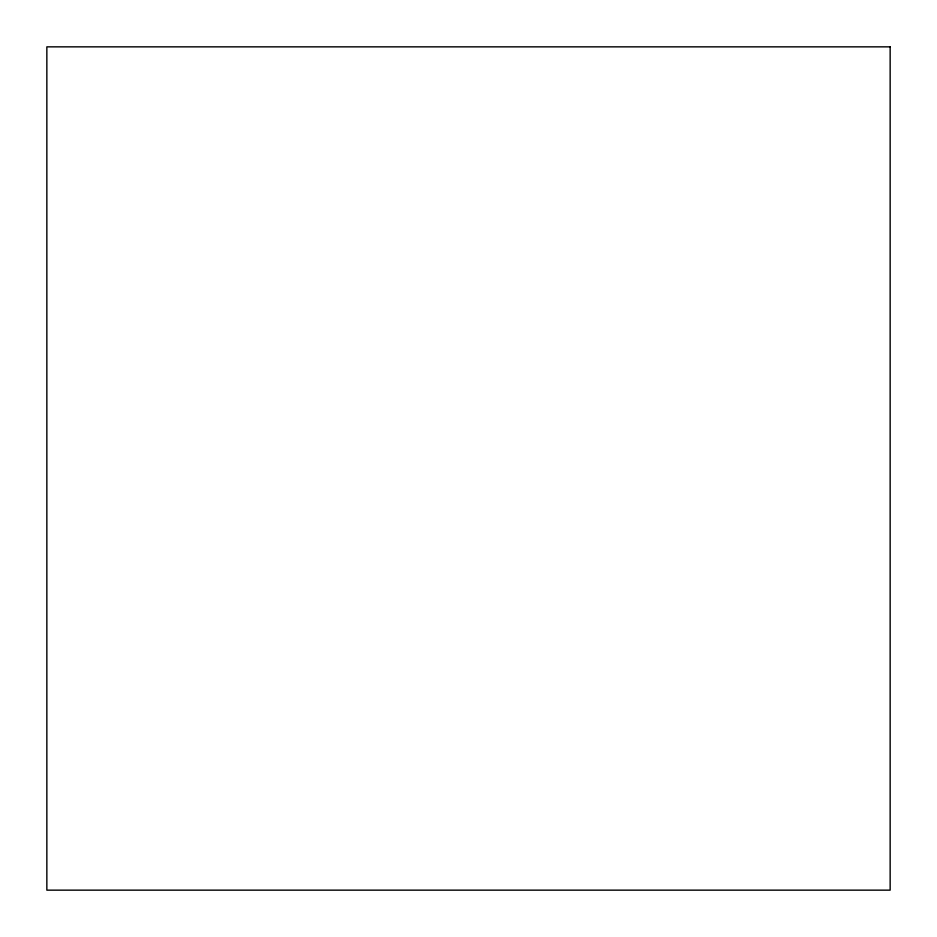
<?xml version="1.0" encoding="UTF-8"?>
<svg xmlns="http://www.w3.org/2000/svg" width="937" height="937" viewBox="0 0 937 937"><rect width="100%" height="100%" fill="white"/><g stroke="black" fill="none" stroke-linecap="round" stroke-linejoin="round"><path stroke-width="1.41" d="M890.15 46.85L46.85 46.85L46.85 890.15L890.15 890.15L890.15 46.85"/></g></svg>
